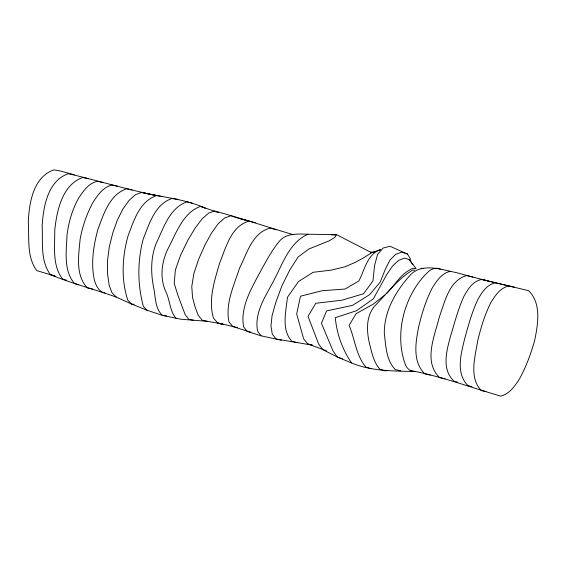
<?xml version="1.0" encoding="UTF-8"?>
<svg xmlns="http://www.w3.org/2000/svg" width="566" height="566" viewBox="0 0 566 566"><rect width="100%" height="100%" fill="white"/><g stroke="black" fill="none" stroke-linecap="round" stroke-linejoin="round"><path stroke-width="0.85" d="M326.462 350.814L307.713 343.887L303.638 338.836L296.69 314.031L300.468 296.202L322.231 290.705L345.104 289.042L358.851 280.977C364.695 269.925 367.164 254.134 380.543 249.634L371.65 252.726L336.501 234.642L334.789 237.437L329.228 240.819L308.944 248.969L298.098 256.964L289.778 269.968L281.903 285.858L275.875 302.202L272.062 315.701L270.944 326.094L272.296 334.124L276.088 338.999L312.199 345.147M386.896 293.216C395.202 284.691 401.372 272.982 412.89 268.362L416.152 268.723L409.268 259.511L404.301 258.167L398.662 260.388L392.79 265.772L386.96 274.206L373.312 298.876L356.523 310.699L335.284 317.703C336.756 333.735 342.458 349.76 351.599 362.969C371.996 371.508 394.007 370.85 415.621 371.614M384.944 294.957L373.185 304.168L356.078 313.705L349.095 325.344C354.988 339.062 355.908 355.363 365.848 367.044L371.155 368.707M333.933 235.138L336.501 234.642L308.102 234.225C290.811 241.533 283.75 260.841 275.868 276.434C267.683 293.591 253.695 311.024 257.608 331.174L261.117 335.836L281.5 340.265M410.152 370.412C441.055 376.319 470.544 387.286 500.585 396.108C509.287 394.155 514.579 386.415 519.171 379.404C526.055 367.136 530.894 353.877 534.679 340.357C537.976 324.36 541.612 303.397 528.63 290.719C504.596 284.811 480.421 279.47 456.613 272.663C441.091 269.642 420.411 261.733 408.744 276.816C395.125 292.275 384.349 311.668 384.286 332.737C385.757 345.302 385.948 359.948 395.259 369.57L400.728 370.794M387.3 370.327L385.764 370.942L380.331 369.548C373.334 362.325 371.756 351.988 369.258 342.649C366.591 330.36 366.089 316.988 374.211 306.546C386.536 294.079 397.403 279.342 412.543 270.152L414.694 270.215M176.168 318.46C169.772 311.279 170.076 300.822 166.121 292.353C159.647 278.72 161.338 263.169 167.465 249.755C175.715 234.508 182.627 212.611 200.541 206.392L205.196 208.097C185.025 198.956 162.789 197.371 141.465 192.419L135.316 194.775L128.949 200.491L122.801 209.179L117.296 220.238L112.79 232.937L109.344 246.613L107.505 260.714L107.59 274.163L109.153 285.214L112.054 292.898L116.313 297.108L131.616 304.084L146.983 310.21L162.371 315.347L180.922 319.238L207.524 321.354L223.145 324.063M514.572 287.252L508.926 285.957C500.16 287.804 495.031 295.777 490.694 302.916C484.68 314.838 480.916 327.679 477.739 340.598C475.256 356.417 468.683 377.437 481.256 390.533L485.939 391.587M508.926 285.957L495.583 282.795C486.732 284.472 481.73 292.622 477.647 299.888C472.044 311.986 468.514 324.87 464.948 337.683C461.219 352.929 455.248 373.121 468.047 385.694L471.931 386.578M450.713 271.248C441.834 272.939 436.591 280.927 432.176 288.087C426.064 299.945 422.144 312.736 418.939 325.641C415.762 341.241 411.991 361.575 424.854 373.843L430.323 375.067M495.583 282.795L481.8 279.448C472.872 280.991 467.849 289.205 463.83 296.527C458.347 308.675 454.866 321.559 451.123 334.315C446.914 349.201 440.843 369.294 454.208 381.321L457.328 382.022M331.683 235.088L334.987 234.359L336.501 234.642M374.685 252.04L370.447 252.167L371.65 252.726L363.131 258.096L355.25 262.369L344.935 266.819L331.046 270.152L313.125 272.288L298.416 281.613L287.436 297.327C286.028 311.505 281.097 329.66 291.9 341.355L297.313 342.607M308.102 234.225C297.681 234.006 285.519 232.782 278.514 242.283C270.718 252.054 265.072 263.254 258.987 274.107C250.512 290.132 240.168 308.067 243.599 326.83L247.101 331.379L261.117 335.836M134.135 304.317L131.616 304.084L127.845 300.27C120.954 279.654 122.221 256.688 128.029 235.944C133.739 220.825 139.632 201.156 156.655 195.595L141.465 192.419M177.887 199.352L172.099 198.496C154.999 204.071 149.325 223.846 143.269 238.859C137.382 260.728 137.404 284.535 143.368 306.369L146.983 310.21M166.475 315.962L162.371 315.347C155.296 308.81 155.586 298.317 154.023 289.509C150.782 274.305 150.407 258.351 156.075 243.656C163.418 228.452 169.39 207.913 186.971 201.871L192.157 203.166M420.991 268.227L423.29 268.595M193.721 320.257L188.768 319.358L185.117 314.526L177.894 295.268L174.201 283.439L175.382 269.975L180.625 255.096L187.671 240.592L195.001 228.24L202.041 218.943L208.663 213.085L214.571 210.976C240.946 218.122 266.819 226.874 293.011 234.6M162.343 196.572C130.597 190.813 99.772 180.929 68.394 173.698C47.7 180.696 43.193 207.142 42.153 226.202C42.988 242.312 40.172 260.919 50.424 274.637C71.924 283.559 94.458 289.283 116.313 297.108M88.381 178.7L82.735 177.533C62.097 184.672 56.621 211.38 54.739 230.56C54.959 246.67 52.008 265.56 62.67 279.095L66.661 280.283M207.524 321.354L202.232 320.215L198.234 315.319L195.178 307.225L192.553 297.497L191.768 286.481L193.862 273.597L198.631 259.299L204.821 245.248L211.507 233.029L218.235 223.712L224.808 217.853L230.999 215.766L236.298 217.655M237.543 327.608L217.634 322.868L213.481 318.106C207.97 299.739 214.627 280.524 219.707 262.822C225.954 247.752 231.147 225.7 249.231 221.136L239.531 218.526M102.828 182.5L97.366 181.276C88.621 183.228 83.344 191.046 78.688 198.05C72.264 209.427 68.649 222.091 67.014 235.003C66.413 251.078 63.201 270.47 74.606 283.644L78.794 284.776M117.516 186.235L112.047 185.011C103.302 186.957 98.024 194.782 93.369 201.786C86.846 213.403 82.544 226.11 80.131 239.199C78.681 255.195 75.165 275.218 87.447 287.931L92.767 289.191M132.196 189.964L126.734 188.74C109.655 194.357 103.564 214.174 97.904 229.428C93.496 245.58 90.822 262.695 94.204 279.3A52.737 21.501 -75.7 0 0 104.795 292.919M445.003 378.803L439.541 377.579C422.951 361.405 434.822 335.744 439.358 316.868C444.883 301.812 449.043 280.488 466.709 275.543L472.843 277.057M250.823 332.249L232.895 326.589L229.039 322.089C225.042 303.751 234.02 285.427 239.496 268.249C246.861 253.844 252.309 232.393 270.208 228.155L276.229 229.775M481.8 279.448L487.927 280.955M307.713 343.887L312.262 345.083M237.119 217.875L255.316 222.756M74.309 174.788L60.038 170.932L53.968 169.892C33.252 176.762 29.036 203.265 28.3 222.219C29.361 238.314 26.538 256.886 36.783 270.598L55.065 276.109L50.424 274.637M410.775 259.575L407.47 254.021L401.69 252.188L395.627 254.332L389.953 260.056L385.213 269.515L380.203 282.087L369.74 294.561L352.561 305.343L326.617 310.918L321.438 323.271L333.091 351.062L337.301 357.019L351.599 362.969M200.541 206.392L218.448 212.575M342.48 358.865L337.301 357.019L322.712 349.604L318.63 343.994L308.024 316.323L315.786 303.277L341.998 300.199L363.549 293.726L372.973 280.934L374.522 265.744L377.579 254.346L383.125 248.05L389.974 246.26L407.47 254.021M409.268 259.511L412.911 264.796M440.723 269.388A50.65 20.277 -75.3 0 0 429.361 270.796C404.478 293.294 393.526 334.046 405.73 365.608A50.699 20.68 -75.7 0 0 414.793 371.664M222.311 324.106A52.482 21.303 -75.7 0 1 217.634 322.868"/></g></svg>
